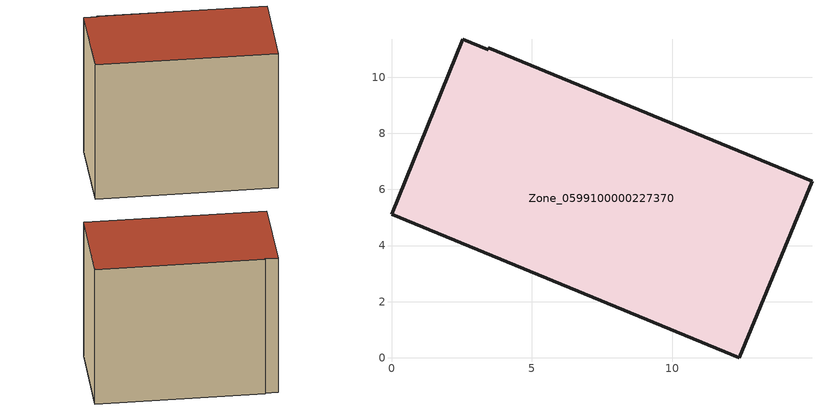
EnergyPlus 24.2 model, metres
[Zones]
Zone_0599100000227370
 floor ground (C_G): 3.45,11.05 14.99,6.29 12.39,0 0,5.12 2.53,11.35 3.44,10.98 z0
 wall outside (C_F): 12.39,0 14.99,6.29 3.45,11.05 3.44,10.98 2.53,11.35 0,5.12 12.39,0 z0:11.38
 roof outside (C_R): 14.99,6.29 3.45,11.05 3.44,10.98 2.53,11.35 0,5.12 12.39,0 z11.38
[BUILDING]
Pand.0599100000227370: North Axis=0; Terrain=City; Loads Convergence Tolerance Value=0.04; Temperature Convergence Tolerance Value=0.4; Solar Distribution=FullExterior; Maximum Number of Warmup Days=25; Minimum Number of Warmup Days=1
[Site:Location]
Rotterdam.The.Hague.AP_ZH_NLD Design_Conditions: Latitude=51.96; Longitude=4.45; Time Zone=1; Elevation=-4.5
[SITE:GROUNDTEMPERATURE:BUILDINGSURFACE]
18, 18, 18, 18, 18, 18, 18, 18, 18, 18, 18, 18
[MATERIAL] Thermal Absorptance=0.9; Solar Absorptance=0.7; Visible Absorptance=0.7
Name | Roughness | Thickness | Conductivity | Density | Specific Heat
G.TC.1946 | MediumSmooth | 0.15 | 1 | 540 | 1210
F.TC.1946 | Rough | 0.3 | 0.857143 | 1920 | 840
R.TC.1946 | MediumRough | 0.2 | 0.909091 | 1500 | 1000
[CONSTRUCTION]
C_G: G.TC.1946
C_F: F.TC.1946
C_R: R.TC.1946
[ZONE]
Zone_0599100000227370: Type=1; Multiplier=1; Ceiling Height=Autocalculate; Volume=Autocalculate; Floor Area=autocalculate; Part of Total Floor Area=Yes
[ZONEINFILTRATION:DESIGNFLOWRATE]
Infil_Zone_0599100000227370: Zone or ZoneList or Space or SpaceList=Zone_0599100000227370; Schedule=AlwaysOn; Design Flow Rate Calculation Method=Flow/Area; Flow Rate per Floor Area=0.003; Constant Term Coefficient=1; Temperature Term Coefficient=0; Velocity Term Coefficient=0; Velocity Squared Term Coefficient=0
[HVACTEMPLATE:ZONE:IDEALLOADSAIRSYSTEM]
Zone_0599100000227370: Maximum Heating Supply Air Temperature=50; Minimum Cooling Supply Air Temperature=13; Maximum Heating Supply Air Humidity Ratio=0.0156; Minimum Cooling Supply Air Humidity Ratio=0.0077; Heating Limit=NoLimit; Cooling Limit=NoLimit; Dehumidification Control Type=ConstantSensibleHeatRatio; Cooling Sensible Heat Ratio=0.7; Dehumidification Setpoint=60; Humidification Control Type=None; Humidification Setpoint=30; Outdoor Air Method=None; Outdoor Air Flow Rate per Person=0.00944; Outdoor Air Flow Rate per Zone Floor Area=0; Outdoor Air Flow Rate per Zone=0; Demand Controlled Ventilation Type=None; Outdoor Air Economizer Type=NoEconomizer; Heat Recovery Type=None; Sensible Heat Recovery Effectiveness=0.7; Latent Heat Recovery Effectiveness=0.65
[ZONECONTROL:THERMOSTAT]
ThermostatControl_Zone_0599100000227370: Zone or ZoneList=Zone_0599100000227370; Control Type Schedule=DualSetpointControlType; Control 1=Thermostat_Zone_0599100000227370; Temperature Difference Between Cutout And Setpoint=0
[THERMOSTATSETPOINT:DUALSETPOINT]
Thermostat_Zone_0599100000227370: Heating Setpoint Temperature Schedule=HeatingSetpoint_Zone_0599100000227370; Cooling Setpoint Temperature Schedule=CoolingSetpoint_Zone_0599100000227370
[SCHEDULE:COMPACT]
HeatingSetpoint_Zone_0599100000227370: Through: 12/31, For: AllDays, Until: 24:00, 21
CoolingSetpoint_Zone_0599100000227370: Through: 12/31, For: AllDays, Until: 24:00, 24
DualSetpointControlType: Through: 12/31, For: AllDays, Until: 24:00, 4
AlwaysOn: Through: 12/31, For: AllDays, Until: 24:00, 1
